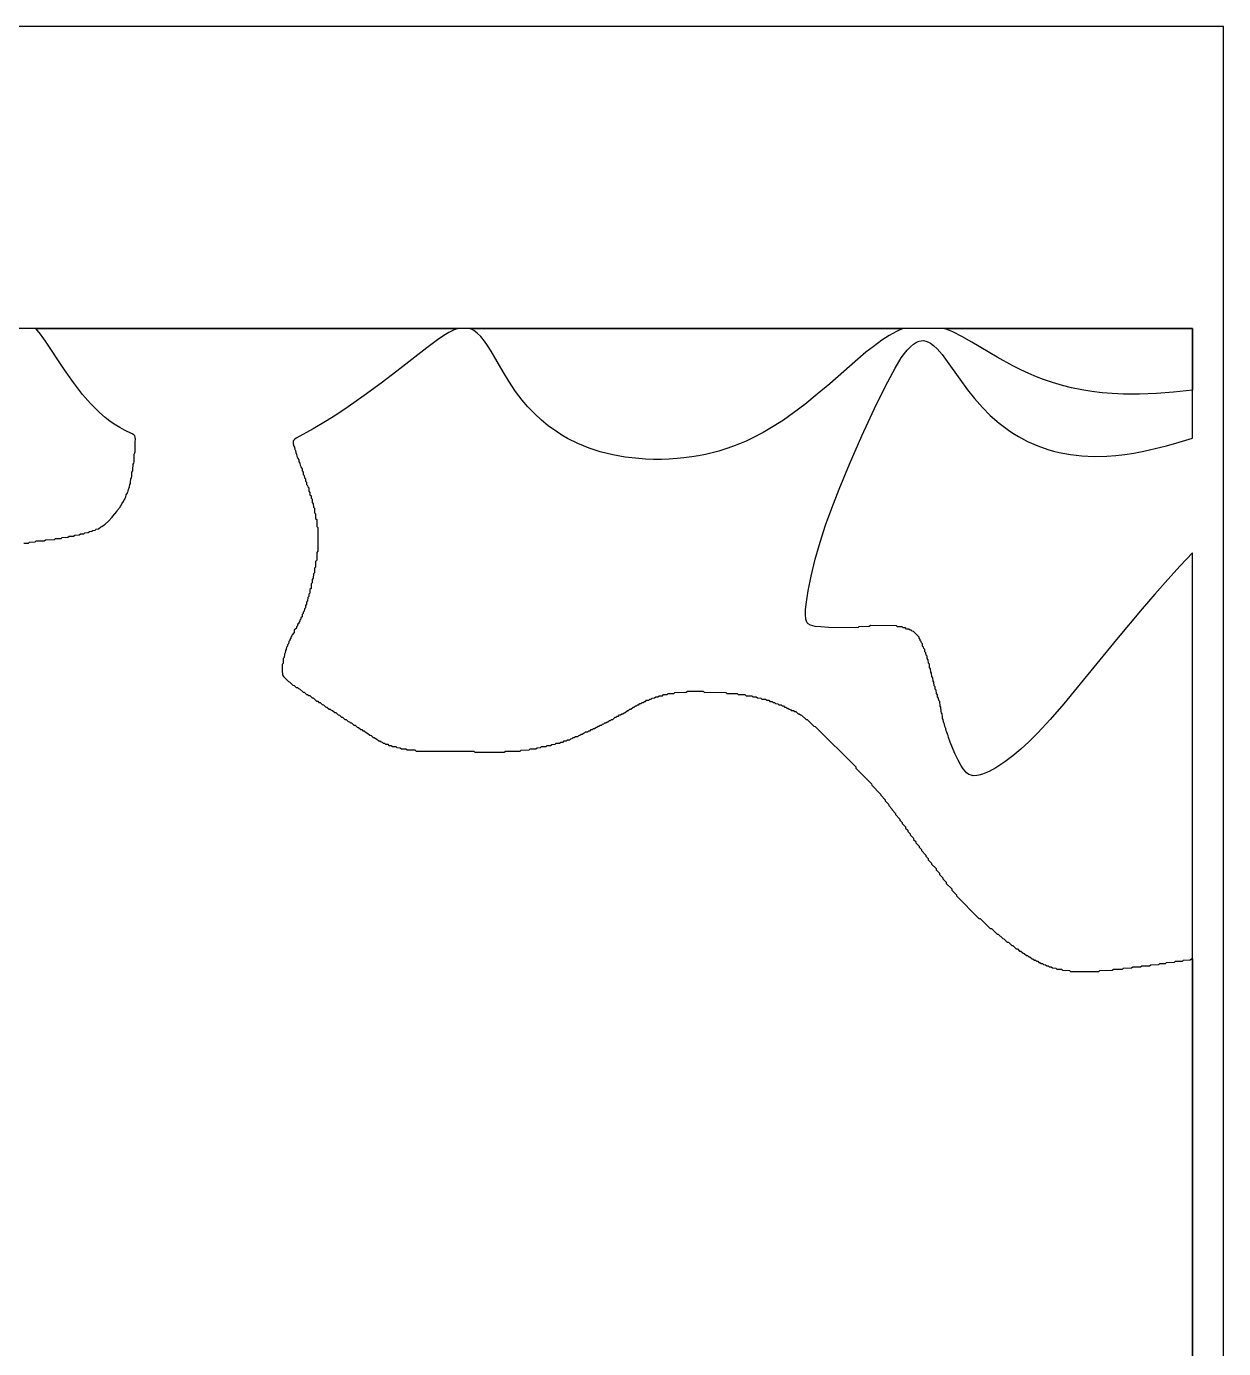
# Model space of a CAD drawing. Header units: millimetres. Extents: x 0 to 6416, y -3898 to 1268.
# Drawn here: x 1989 to 2518, y -665 to -80 of the extents above; entities that cross this region are included whole.
import ezdxf

# ---------------------------------------------------------------- set-up
doc = ezdxf.new("R2010")
doc.units = ezdxf.units.MM
for name, color, linetype in [('CUT_OUTER', 1, 'Continuous'), ('ENGRAVE_NEXT', 3, 'Continuous'), ('SHEET_EDGE', 7, 'Continuous')]:
    doc.layers.add(name, color=color, linetype=linetype)

msp = doc.modelspace()

# ---------------------------------------------------------------- linework, layer by layer
at = {"layer": 'CUT_OUTER'}
msp.add_lwpolyline([(2504.7, -1293.2), (2504.7, -312.86), (2499.23, -318.7), (2493.76, -324.7), (2487.98, -331.2), (2482.33, -337.7), (2470.98, -351.2), (2453.7, -372.51), (2447.7, -379.77), (2441.7, -386.7), (2436.2, -392.61), (2432.2, -396.57), (2428.7, -399.78), (2425.2, -402.71), (2421.7, -405.35), (2417.7, -407.98), (2414.7, -409.62), (2411.7, -410.89), (2410.2, -411.32), (2409.2, -411.51), (2407.7, -411.56), (2406.7, -411.37), (2405.7, -410.95), (2404.7, -410.21), (2404.2, -409.72), (2403.2, -408.47), (2402.2, -406.9), (2400.93, -404.7), (2399.48, -401.7), (2397.4, -396.7), (2396.7, -394.7), (2396.52, -393.7), (2396.27, -393.2), (2396.01, -392.2), (2395.75, -391.7), (2395.49, -390.7), (2395.07, -389.7), (2394.95, -388.7), (2394.68, -388.2), (2394.53, -387.7), (2394.42, -386.7), (2394.13, -386.2), (2394, -385.7), (2393.89, -384.2), (2393.57, -383.7), (2393.46, -383.2), (2393.35, -381.2), (2392.99, -380.7), (2392.82, -378.7), (2392.44, -378.2), (2392.33, -377.2), (2391.93, -376.7), (2391.82, -375.7), (2391.43, -375.2), (2391.3, -373.7), (2390.9, -373.2), (2390.8, -372.2), (2390.4, -371.7), (2390.29, -370.2), (2389.88, -369.7), (2389.78, -368.2), (2389.36, -367.7), (2389.27, -366.2), (2388.84, -365.7), (2388.77, -364.2), (2388.33, -363.7), (2388.26, -362.2), (2387.82, -361.7), (2387.75, -360.2), (2387.3, -359.7), (2387.25, -358.7), (2386.79, -358.2), (2386.75, -357.2), (2386.28, -356.7), (2386.24, -355.7), (2385.77, -355.2), (2385.7, -354.62), (2385.28, -354.2), (2385.24, -353.2), (2384.76, -352.7), (2384.7, -352.14), (2384.26, -351.7), (2384.23, -351.2), (2383.75, -350.7), (2383.73, -350.2), (2381.24, -347.7), (2380.7, -347.65), (2380.2, -347.17), (2379.7, -347.15), (2379.2, -346.67), (2378.2, -346.64), (2377.7, -346.17), (2376.7, -346.14), (2376.2, -345.67), (2374.2, -345.63), (2373.7, -345.16), (2362.2, -345.13), (2361.7, -345.55), (2357.2, -345.6), (2356.99, -345.7), (2356.7, -345.98), (2355.7, -346.05), (2343.7, -345.89), (2340.2, -345.73), (2337.7, -345.47), (2336.7, -345.28), (2335.7, -344.97), (2334.7, -344.4), (2334.2, -343.86), (2333.85, -343.2), (2333.58, -342.2), (2333.43, -340.2), (2333.5, -338.2), (2333.73, -335.7), (2334.62, -329.7), (2335.93, -323.2), (2337.79, -315.7), (2339.95, -308.2), (2342.38, -300.7), (2345.05, -293.2), (2348.34, -284.7), (2352.91, -273.7), (2358.43, -261.2), (2364.91, -247.2), (2369.82, -237.2), (2373.06, -231.2), (2375.84, -226.7), (2377.26, -224.7), (2378.47, -223.2), (2379.88, -221.7), (2381.2, -220.57), (2382.59, -219.7), (2383.7, -219.25), (2384.7, -219.04), (2385.7, -219.03), (2386.7, -219.22), (2387.93, -219.7), (2388.81, -220.2), (2390.15, -221.2), (2391.73, -222.7), (2393.88, -225.2), (2396.13, -228.2), (2401.7, -236.07), (2405.2, -240.81), (2408.2, -244.57), (2411.7, -248.55), (2415.2, -252.08), (2419.2, -255.61), (2423.2, -258.64), (2425.2, -259.98), (2427.7, -261.51), (2431.7, -263.63), (2436.2, -265.61), (2440.7, -267.18), (2443.2, -267.89), (2445.7, -268.5), (2450.7, -269.43), (2455.7, -270), (2461.2, -270.24), (2466.7, -270.12), (2470.7, -269.83), (2474.7, -269.37), (2478.7, -268.76), (2483.2, -267.91), (2488.2, -266.8), (2493.2, -265.54), (2498.7, -264.02), (2504.7, -262.25), (2504.7, -213.7), (1356.62, -213.7)], dxfattribs=at)
at = {"layer": 'ENGRAVE_NEXT'}
msp.add_lwpolyline([(1987.7, -308.65), (1989.7, -308.6), (1990.2, -308.15), (1992.7, -308.09), (1993.2, -307.65), (1996.7, -307.57), (1997.2, -307.14), (2001.2, -307.04), (2001.7, -306.62), (2004.2, -306.52), (2004.7, -306.11), (2007.2, -306), (2007.7, -305.6), (2009.7, -305.48), (2010.2, -305.09), (2012.2, -304.96), (2012.7, -304.58), (2014.2, -304.44), (2014.7, -304.06), (2016.2, -303.9), (2016.7, -303.54), (2017.7, -303.39), (2018.2, -303.03), (2019.2, -302.86), (2019.7, -302.51), (2020.7, -302.29), (2021.7, -301.48), (2022.2, -301.33), (2023.2, -300.47), (2023.7, -300.3), (2025.2, -298.88), (2026.82, -297.2), (2026.99, -296.7), (2028.82, -294.7), (2028.99, -294.2), (2030.31, -292.7), (2030.47, -292.2), (2030.85, -291.7), (2030.99, -291.2), (2031.81, -290.2), (2031.97, -289.7), (2032.33, -289.2), (2032.47, -288.7), (2032.81, -288.2), (2033, -287.2), (2033.35, -286.7), (2033.48, -286.2), (2033.81, -285.7), (2034, -284.7), (2034.31, -284.2), (2034.43, -283.7), (2034.51, -282.7), (2034.82, -282.2), (2034.93, -281.7), (2035.02, -280.2), (2035.33, -279.7), (2035.44, -279.2), (2035.53, -277.2), (2035.83, -276.7), (2035.93, -276.2), (2036.02, -273.7), (2036.31, -273.2), (2036.42, -272.7), (2036.5, -269.2), (2036.75, -268.7), (2036.87, -268.2), (2036.86, -263.7), (2037.04, -262.7), (2036.91, -261.7), (2036.72, -261.2), (2036.35, -260.7), (2035.64, -260.2), (2032.2, -258.58), (2030.2, -257.53), (2027.7, -256.02), (2025.7, -254.62), (2023.7, -253.06), (2021.2, -250.88), (2019.2, -248.95), (2017.2, -246.85), (2013.7, -242.8), (2009.7, -237.6), (2005.7, -231.88), (1997.29, -219.2), (1995.11, -216.2), (1993.04, -213.7), (2179.46, -213.7), (2177.7, -214.36), (2175.7, -215.37), (2173.53, -216.7), (2170.62, -218.7), (2165.94, -222.2), (2152.7, -232.51), (2145.7, -237.84), (2138.2, -243.36), (2131.2, -248.27), (2125.7, -251.94), (2121.2, -254.79), (2115.7, -258.06), (2108.18, -262.2), (2107.44, -262.7), (2106.97, -263.2), (2106.77, -263.7), (2106.83, -264.7), (2107.14, -265.7), (2107.4, -266.2), (2107.52, -267.2), (2107.7, -267.38), (2107.85, -267.7), (2107.95, -268.7), (2108.2, -268.95), (2108.32, -269.2), (2108.42, -270.2), (2108.81, -270.7), (2108.87, -271.2), (2109.29, -271.7), (2109.36, -272.7), (2109.78, -273.2), (2109.85, -274.2), (2110.28, -274.7), (2110.32, -275.2), (2110.76, -275.7), (2110.82, -276.7), (2111.26, -277.2), (2111.31, -278.2), (2111.76, -278.7), (2111.8, -279.7), (2112.25, -280.2), (2112.3, -281.2), (2112.75, -281.7), (2112.79, -282.7), (2113.2, -283.11), (2113.28, -283.7), (2113.74, -284.2), (2113.78, -285.7), (2114.24, -286.2), (2114.27, -287.2), (2114.74, -287.7), (2114.77, -288.7), (2115.23, -289.2), (2115.27, -290.7), (2115.73, -291.2), (2115.76, -292.7), (2116.23, -293.2), (2116.26, -295.2), (2116.73, -295.7), (2116.76, -297.7), (2117.23, -298.2), (2117.26, -301.2), (2117.73, -301.7), (2117.73, -312.2), (2117.26, -312.7), (2117.23, -316.2), (2116.76, -316.7), (2116.73, -319.2), (2116.26, -319.7), (2116.23, -321.7), (2115.76, -322.2), (2115.73, -324.2), (2115.26, -324.7), (2115.23, -326.2), (2114.77, -326.7), (2114.73, -328.7), (2114.26, -329.2), (2114.23, -330.7), (2113.77, -331.2), (2113.74, -332.2), (2113.27, -332.7), (2113.23, -334.2), (2112.77, -334.7), (2112.74, -335.7), (2112.27, -336.2), (2112.24, -337.2), (2111.77, -337.7), (2111.74, -338.7), (2111.27, -339.2), (2111.2, -339.78), (2110.78, -340.2), (2110.74, -341.2), (2110.28, -341.7), (2110.25, -342.2), (2109.78, -342.7), (2109.75, -343.2), (2109.29, -343.7), (2109.26, -344.2), (2108.79, -344.7), (2108.76, -345.2), (2108.3, -345.7), (2108.26, -346.2), (2107.33, -347.2), (2107.26, -348.2), (2106.34, -349.2), (2106.28, -349.7), (2105.84, -350.2), (2105.79, -350.7), (2105.35, -351.2), (2105.29, -351.7), (2104.87, -352.2), (2104.79, -353.2), (2104.36, -353.7), (2104.31, -354.2), (2103.89, -354.7), (2103.8, -355.7), (2103.4, -356.2), (2103.31, -357.2), (2102.93, -357.7), (2102.82, -359.2), (2102.7, -359.45), (2102.46, -359.7), (2102.34, -361.7), (2102.2, -362.01), (2102.01, -362.2), (2101.93, -362.7), (2101.94, -365.2), (2102.06, -366.7), (2102.23, -367.2), (2102.6, -367.7), (2104.7, -369.88), (2105.2, -370.02), (2106.7, -371.45), (2107.2, -371.56), (2108.2, -372.48), (2108.7, -372.57), (2109.2, -373.02), (2109.7, -373.1), (2111.2, -374.53), (2111.7, -374.6), (2112.7, -375.54), (2113.2, -375.61), (2113.7, -376.06), (2114.2, -376.12), (2115.2, -377.07), (2115.7, -377.12), (2117.2, -378.57), (2117.7, -378.62), (2118.2, -379.09), (2118.7, -379.13), (2119.7, -380.09), (2120.2, -380.13), (2121.2, -381.09), (2121.78, -381.2), (2122.7, -382.09), (2123.2, -382.14), (2123.7, -382.61), (2124.2, -382.64), (2125.2, -383.6), (2125.7, -383.64), (2126.7, -384.61), (2127.27, -384.7), (2128.2, -385.61), (2128.7, -385.65), (2129.7, -386.61), (2130.2, -386.65), (2131.2, -387.61), (2131.7, -387.65), (2132.2, -388.12), (2132.7, -388.15), (2133.7, -389.11), (2134.2, -389.15), (2135.2, -390.11), (2135.77, -390.2), (2136.7, -391.11), (2137.2, -391.15), (2137.7, -391.62), (2138.2, -391.65), (2139.2, -392.62), (2139.7, -392.65), (2140.7, -393.61), (2141.27, -393.7), (2142.2, -394.61), (2142.7, -394.64), (2143.2, -395.12), (2143.7, -395.15), (2144.7, -396.1), (2145.2, -396.14), (2145.7, -396.61), (2146.2, -396.64), (2146.7, -397.11), (2147.2, -397.14), (2147.7, -397.6), (2148.7, -397.65), (2149.2, -398.1), (2150.2, -398.15), (2150.7, -398.6), (2152.2, -398.65), (2152.7, -399.11), (2154.2, -399.15), (2154.7, -399.61), (2156.7, -399.66), (2157.2, -400.11), (2160.7, -400.16), (2161.2, -400.61), (2161.7, -400.64), (2186.7, -400.67), (2187.2, -401.13), (2200.2, -401.13), (2200.7, -400.67), (2207.2, -400.63), (2207.7, -400.17), (2211.2, -400.13), (2211.7, -399.67), (2214.2, -399.63), (2214.7, -399.16), (2216.2, -399.13), (2216.7, -398.67), (2218.7, -398.63), (2219.2, -398.16), (2220.7, -398.13), (2221.2, -397.66), (2222.7, -397.63), (2223.2, -397.16), (2224.7, -397.13), (2225.2, -396.66), (2226.2, -396.63), (2226.7, -396.16), (2227.7, -396.13), (2228.2, -395.66), (2229.2, -395.62), (2229.63, -395.2), (2230.2, -395.13), (2230.7, -394.66), (2231.2, -394.64), (2231.7, -394.16), (2232.7, -394.13), (2233.13, -393.7), (2233.7, -393.63), (2234.2, -393.16), (2234.7, -393.13), (2235.2, -392.66), (2235.7, -392.64), (2236.2, -392.16), (2237.2, -392.13), (2237.63, -391.7), (2238.2, -391.63), (2238.7, -391.16), (2239.2, -391.13), (2239.7, -390.66), (2240.2, -390.63), (2240.7, -390.16), (2241.2, -390.13), (2241.7, -389.66), (2242.2, -389.63), (2242.7, -389.16), (2243.2, -389.13), (2243.7, -388.66), (2244.2, -388.63), (2244.7, -388.16), (2245.2, -388.13), (2245.7, -387.66), (2246.2, -387.63), (2246.7, -387.16), (2247.2, -387.13), (2247.7, -386.66), (2248.2, -386.63), (2249.2, -385.66), (2249.7, -385.64), (2250.2, -385.16), (2250.7, -385.14), (2251.2, -384.66), (2251.7, -384.64), (2252.2, -384.16), (2252.7, -384.13), (2253.2, -383.66), (2253.7, -383.63), (2254.7, -382.66), (2255.2, -382.64), (2255.7, -382.16), (2256.2, -382.13), (2257.2, -381.16), (2257.7, -381.14), (2258.2, -380.66), (2258.7, -380.64), (2259.14, -380.2), (2259.7, -380.14), (2260.2, -379.66), (2260.7, -379.64), (2261.2, -379.16), (2261.7, -379.14), (2262.2, -378.66), (2262.7, -378.64), (2263.2, -378.17), (2264.2, -378.14), (2264.64, -377.7), (2265.2, -377.64), (2265.7, -377.17), (2266.7, -377.14), (2267.2, -376.67), (2268.2, -376.64), (2268.7, -376.17), (2270.2, -376.14), (2270.7, -375.67), (2272.2, -375.64), (2272.7, -375.17), (2275.2, -375.14), (2275.7, -374.67), (2280.7, -374.64), (2281.2, -374.17), (2284.7, -374.16), (2288.2, -374.17), (2288.7, -374.64), (2298.2, -374.67), (2298.7, -375.14), (2303.2, -375.17), (2303.7, -375.64), (2306.7, -375.67), (2307.2, -376.14), (2309.7, -376.17), (2310.2, -376.65), (2311.7, -376.67), (2312.2, -377.14), (2313.7, -377.17), (2314.2, -377.64), (2315.7, -377.67), (2316.2, -378.15), (2317.2, -378.17), (2317.7, -378.65), (2318.7, -378.67), (2319.2, -379.15), (2319.76, -379.2), (2320.2, -379.64), (2321.2, -379.67), (2321.7, -380.14), (2322.7, -380.17), (2323.2, -380.65), (2323.7, -380.67), (2324.2, -381.15), (2324.7, -381.17), (2325.2, -381.65), (2325.7, -381.66), (2326.2, -382.14), (2326.76, -382.2), (2327.2, -382.64), (2328.2, -382.67), (2328.7, -383.15), (2329.2, -383.17), (2330.2, -384.14), (2330.7, -384.16), (2331.2, -384.65), (2331.74, -384.7), (2333.7, -386.64), (2334.24, -386.7), (2337.2, -389.63), (2337.75, -389.7), (2355.7, -407.65), (2355.77, -408.2), (2362.7, -415.15), (2362.77, -415.7), (2366.7, -419.65), (2366.76, -420.2), (2368.7, -422.15), (2368.76, -422.7), (2370.23, -424.2), (2370.26, -424.7), (2371.73, -426.2), (2371.76, -426.7), (2373.23, -428.2), (2373.26, -428.7), (2375.23, -430.7), (2375.25, -431.2), (2376.23, -432.2), (2376.26, -432.7), (2377.73, -434.2), (2377.75, -434.7), (2378.73, -435.7), (2378.75, -436.2), (2379.73, -437.2), (2379.76, -437.7), (2381.2, -439.16), (2381.25, -439.7), (2382.23, -440.7), (2382.25, -441.2), (2383.73, -442.7), (2383.75, -443.2), (2384.73, -444.2), (2384.75, -444.7), (2386.7, -446.66), (2386.75, -447.2), (2387.73, -448.2), (2387.75, -448.7), (2389.23, -450.2), (2389.25, -450.7), (2391.2, -452.66), (2391.25, -453.2), (2392.73, -454.7), (2392.75, -455.2), (2394.23, -456.7), (2394.25, -457.2), (2395.73, -458.7), (2395.75, -459.2), (2398.2, -461.66), (2398.25, -462.2), (2400.23, -464.2), (2400.25, -464.7), (2410.2, -474.65), (2410.74, -474.7), (2415.2, -479.14), (2415.74, -479.2), (2418.2, -481.64), (2418.74, -481.7), (2420.7, -483.64), (2421.2, -483.66), (2422.7, -485.14), (2423.2, -485.16), (2424.7, -486.64), (2425.25, -486.7), (2426.7, -488.13), (2427.2, -488.16), (2428.2, -489.13), (2428.7, -489.16), (2429.7, -490.13), (2430.25, -490.2), (2431.2, -491.13), (2431.7, -491.16), (2432.2, -491.63), (2432.7, -491.66), (2433.7, -492.62), (2434.2, -492.65), (2434.7, -493.13), (2435.2, -493.15), (2435.7, -493.63), (2436.2, -493.65), (2436.7, -494.12), (2437.2, -494.15), (2437.7, -494.62), (2438.28, -494.7), (2438.7, -495.12), (2439.7, -495.16), (2440.2, -495.62), (2440.79, -495.7), (2441.2, -496.11), (2442.2, -496.15), (2442.7, -496.61), (2444.2, -496.65), (2444.7, -497.11), (2446.7, -497.16), (2447.2, -497.61), (2450.2, -497.66), (2450.7, -498.11), (2451.2, -498.13), (2462.7, -498.14), (2463.2, -498.11), (2463.7, -497.66), (2469.2, -497.61), (2469.7, -497.16), (2473.7, -497.11), (2474.2, -496.66), (2477.7, -496.61), (2478.2, -496.16), (2481.7, -496.11), (2482.2, -495.66), (2485.7, -495.61), (2486.2, -495.15), (2489.7, -495.1), (2490.2, -494.65), (2492.7, -494.6), (2493.2, -494.15), (2496.7, -494.09), (2497.2, -493.65), (2500.2, -493.58), (2500.7, -493.14), (2503.7, -493.07), (2504.2, -492.63), (2504.7, -492.63), (2504.7, -1293.2)], dxfattribs=at)
for points in [[(2242.7, -268.18), (2237.7, -266.55), (2235.2, -265.59), (2232.7, -264.51), (2228.2, -262.26), (2225.7, -260.82), (2223.7, -259.55), (2219.7, -256.71), (2216.7, -254.25), (2213.7, -251.48), (2210.7, -248.34), (2208.2, -245.41), (2205.2, -241.46), (2202.2, -237), (2199.7, -232.9), (2194.38, -223.7), (2192.82, -221.2), (2191.42, -219.2), (2189.79, -217.2), (2188.27, -215.7), (2186.7, -214.54), (2185.7, -214), (2184.96, -213.7), (2376.52, -213.7), (2373.7, -214.96), (2370.54, -216.7), (2367.2, -218.87), (2363.34, -221.7), (2360.21, -224.2), (2356.64, -227.2), (2344.2, -238.08), (2338.7, -242.78), (2333.2, -247.24), (2328.2, -251.03), (2323.7, -254.19), (2319.2, -257.09), (2314.7, -259.71), (2310.2, -262.06), (2307.2, -263.46), (2304.2, -264.74), (2301.2, -265.9), (2298.2, -266.94), (2295.2, -267.86), (2292.2, -268.67), (2289.2, -269.38), (2286.2, -269.97), (2283.2, -270.47), (2279.7, -270.93), (2276.7, -271.23), (2273.2, -271.46), (2269.7, -271.57), (2266.2, -271.56), (2262.7, -271.44), (2259.7, -271.23), (2253.7, -270.54), (2248.2, -269.55), (2242.7, -268.18)], [(2460.2, -241.53), (2455.7, -240.79), (2451.2, -239.86), (2447.2, -238.86), (2442.7, -237.52), (2438.7, -236.15), (2435.7, -235), (2432.2, -233.53), (2428.7, -231.93), (2425.2, -230.19), (2418.2, -226.36), (2406.98, -219.7), (2402.57, -217.2), (2398.61, -215.2), (2395.02, -213.7), (2504.7, -213.7), (2504.7, -240.89), (2496.2, -241.85), (2488.7, -242.44), (2481.2, -242.74), (2474.2, -242.7), (2469.2, -242.47), (2464.7, -242.09), (2460.2, -241.53)]]:
    msp.add_lwpolyline(points, close=True, dxfattribs=at)
at = {"layer": 'SHEET_EDGE'}
msp.add_lwpolyline([(1299.2, -1299.2), (2518.4, -1299.2), (2518.4, -80), (1299.2, -80)], close=True, dxfattribs=at)

doc.saveas('drawing.dxf')
